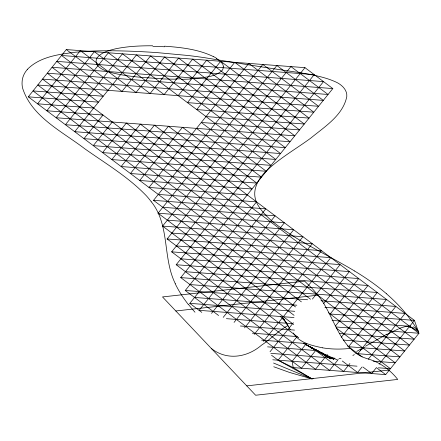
<?xml version="1.0" encoding="UTF-8"?>
<svg xmlns="http://www.w3.org/2000/svg" width="441" height="441" viewBox="0 0 441 441"><rect width="100%" height="100%" fill="white"/><g stroke="black" fill="none" stroke-linecap="round" stroke-linejoin="round"><path stroke-width="0.66" d="M223.273 66.922L223.041 68.708A34.47 13.495 12.4 0 1 221.955 70.665C213.383 78.195 200.699 77.418 189.999 78.564M301.396 301.865L28.268 96.827L66.288 49.568L304.952 67.655L332.812 88.569L180.727 277.604L301.446 368.229L316.5 349.52M112.284 121.997L93.272 145.629L275.779 159.455L136.484 54.888L74.7 131.688L285.283 147.641L164.559 57.016L136.043 92.461L80.328 50.632L37.551 103.8L93.707 108.056M178.164 95.653L206.68 60.208L299.544 129.919L201.267 122.471L266.27 171.273L111.843 159.57L140.359 124.125L418.95 333.258L385.682 374.613L293.204 367.601L278.122 360.192L271.568 355.275M295.547 306.953L153.523 200.335L262.836 64.463L318.551 106.292L37.772 85.014L399.937 356.89L355.815 353.544M294.075 315.321L158.054 213.212L276.871 65.527L323.303 100.383L42.523 79.11L404.695 350.981L348.539 346.725L386.559 299.467L190.01 284.577M293.689 324.504L162.591 226.09L290.911 66.591L328.054 94.473L47.275 73.2L409.446 345.077L343.263 340.061M298.772 337.795L167.122 238.967L304.952 67.655M338.241 359.525L329.526 370.357L171.659 251.844L314.235 74.628L61.536 55.478L107.968 90.333M327.371 354.525L315.486 369.293L176.191 264.727L323.523 81.596L56.784 61.387L103.216 96.243L33.02 90.923L310.519 299.235M218.582 315.497L185.259 290.481L256.546 201.873L158.275 194.426M201.813 312.382L189.795 303.358L265.835 208.841L153.523 200.335M211.531 313.364L284.406 222.788L158.054 213.212M223.196 317.382L293.695 229.755L167.343 220.18M234.066 322.382L302.978 236.729L162.591 226.09M244.54 327.878L312.267 243.697L171.874 233.063M254.225 334.355L321.555 250.67L167.122 238.967M263.509 341.328L330.838 257.643L176.411 245.94M270.024 351.747L293.392 322.702M312.404 299.07L340.127 264.611L171.659 251.844M323.666 303.579L349.41 271.584L180.942 258.817M306.418 343.533L292.163 361.256L293.204 367.601L312.068 378.929L313.226 378.218M335.507 325.893L367.987 285.525L185.479 271.695M341.229 337.293L377.27 292.499L180.727 277.604M349.9 363.544L343.567 371.421L311.881 347.635M357.822 353.699L395.842 306.44L320.971 300.768M361.962 367.066L357.601 372.485L342.31 361.003M368.296 359.195L405.13 313.408L324.907 307.333M379.166 364.194L414.419 320.381L154.4 125.189L121.132 166.544L261.519 177.177L196.515 128.381M27.419 69.309C39.922 56.696 58.769 54.348 75.565 52.203C96.072 50.213 116.722 50.605 137.283 51.465A420.797 202.061 12.5 0 1 157.608 52.661L187.772 55.467A270.509 129.924 12.5 0 1 205.12 57.76C236.084 62.903 267.081 67.859 298.144 72.385C310.944 74.617 324.03 76.58 335.937 82.037C341.555 84.584 347.37 89.793 346.802 96.491C343.126 115.322 324.554 126.765 310.789 138.11C296.043 148.915 279.903 157.988 266.618 170.684C258.79 178.065 252.048 189.195 255.769 200.236A72.445 34.789 12.5 0 0 257.742 204.789C266.188 218.907 280.702 227.898 294.119 236.707C313.794 248.972 334.697 259.093 354.586 270.989M356.697 351.488L361.295 348.721M365.545 346.185L387.022 334.107M287.846 325.579C278.194 330.844 270.647 339.19 261.48 345.204C247.263 357.524 226.768 360.804 211.289 348.423M399.099 328.446L406.222 326.268L410.885 326.103M175.81 310.977L317.917 295.178C335.039 315.988 338.986 351.042 368.472 359.068C380.214 362.48 390.241 369.911 397.732 379.431L255.631 395.23L162.508 296.931L304.61 281.137L312.278 288.607L317.917 295.178M246.762 385.869L388.863 370.071M349.889 348.418L345.512 348.82A127.813 91.386 -43.5 0 1 322.399 347.8M180.722 78.84L175.959 78.873M152.674 45.781C140.216 45.732 127.664 46.272 115.437 48.835C108.811 50.511 101.204 52.27 96.915 58.08C92.759 66.569 104.958 70.924 111.187 72.556C127.526 76.773 144.494 77.737 161.279 78.581M164.537 46.184C181.152 47.38 198.29 49.249 213.455 56.624M332.812 88.569L52.032 67.291L98.464 102.147L28.268 96.827M206.019 116.567L304.296 124.015L220.715 61.271L187.447 102.626L313.799 112.196L248.796 63.399L148.992 187.453L247.263 194.9M162.812 207.303L275.123 215.814L199.078 310.332L294.009 317.526M176.191 264.727L358.698 278.552L330.182 313.998L414.419 320.381L418.95 333.258L336.053 326.979M185.259 290.481L307.598 299.753M194.547 297.454L296.832 305.205M189.795 303.358L294.753 311.313M332.117 320.414L409.661 326.29L418.222 331.323C409.948 317.057 398.89 304.544 386.459 293.772M226.415 318.672L292.598 323.683M240.384 325.998L294.533 330.1M339.322 333.495L414.198 339.168L126.319 123.061L102.56 152.597L271.028 165.364L122.444 53.824L65.411 124.715L290.035 141.732L178.599 58.08L150.083 93.525L94.368 51.696L46.84 110.774L102.996 115.029L83.983 138.656L280.531 153.551L150.524 55.952L122.008 91.397L66.288 49.568M252.34 333.17L297.135 336.566L278.122 360.192L312.068 378.929L289.45 372.413L273.756 366.758M261.629 340.143L305.084 343.434M267.571 346.858L318.38 350.711M270.84 353.373L335.022 358.235M339.03 358.539L341.036 358.693M373.125 361.124L395.186 362.794L328.545 312.768M272.775 359.79L357.006 366.173M378.4 367.794L390.434 368.704L336.356 328.11M322.399 347.806C311.974 345.524 299.169 342.949 293.309 333.005M273.552 363.037L312.068 378.929M323.347 353.373L313.54 348.991L303.557 343.142L311.837 348.136M310.232 346.775L330.954 358.886L307.818 345.617L316.792 350.7L319.764 352.034L310.326 347.288L316.792 350.7L337.178 359.856M413.211 326.77L416.017 328.628L418.222 331.323M319.764 352.034L305.034 344.118M316.792 350.7L333.925 359.36L314.372 349.399L310.988 347.243M216.36 58.3L219.85 60.957L221.729 63.035M284.484 319.83L282.306 318.292L283.976 319.477M347.442 345.904L362.193 356.978M385.682 374.613L376.393 367.64L371.642 373.549L362.904 366.984M280.426 316.561L285.272 321.28L290.272 329.598M151.368 201.846C170.149 225.285 162.437 257.864 175.325 283.679M286.832 323.92L283.899 319.642L282.218 317.906L285.272 321.28L288.447 326.671M222.088 63.041A31.256 12.469 9.1 0 1 223.344 66.927M190.738 79.005A85.146 21.631 4.5 0 1 181.301 79.314M176.295 79.159A93.431 20.54 3.7 0 1 161.423 78.873M152.906 46.377A90.273 31.763 4 0 1 164.554 46.774M213.549 56.591A39.084 17.045 4.9 0 1 216.448 58.273M352.855 355.507A259.551 31.482 -33.7 0 1 354.344 354.597M360.291 350.193A193.445 29.354 -34.4 0 1 364.459 347.701M386.261 334.835A61.646 8.23 -33.6 0 1 398.399 329.014M409.469 327.437A180.49 31.934 -41.2 0 1 412.28 327.624M354.553 271A208.582 100.162 12.5 0 1 386.498 293.761M27.474 69.325A81.387 39.045 12.3 0 0 23.505 75.598A85.345 40.991 12.6 0 0 22.171 80.935L22.05 83.151A94.484 45.379 12.5 0 0 22.519 87.886C31.559 116.865 62.175 131.468 84.766 148.766C105.84 163.65 128.425 177.039 146.39 195.815A126.352 60.665 12.5 0 1 151.313 201.846M188.351 304.527A243.261 116.898 12.4 0 1 175.182 283.673M194.988 312.222A257.516 123.568 12.5 0 1 188.572 304.51M108.403 52.76L56.128 117.741L294.786 135.828L192.64 59.144L164.124 94.589L108.403 52.76M168.44 126.253L130.415 173.511L256.767 183.087L182.475 127.317L139.703 180.485L252.015 188.996L168.44 126.253M234.755 62.335L196.736 109.594L309.047 118.105L234.755 62.335"/></g></svg>
